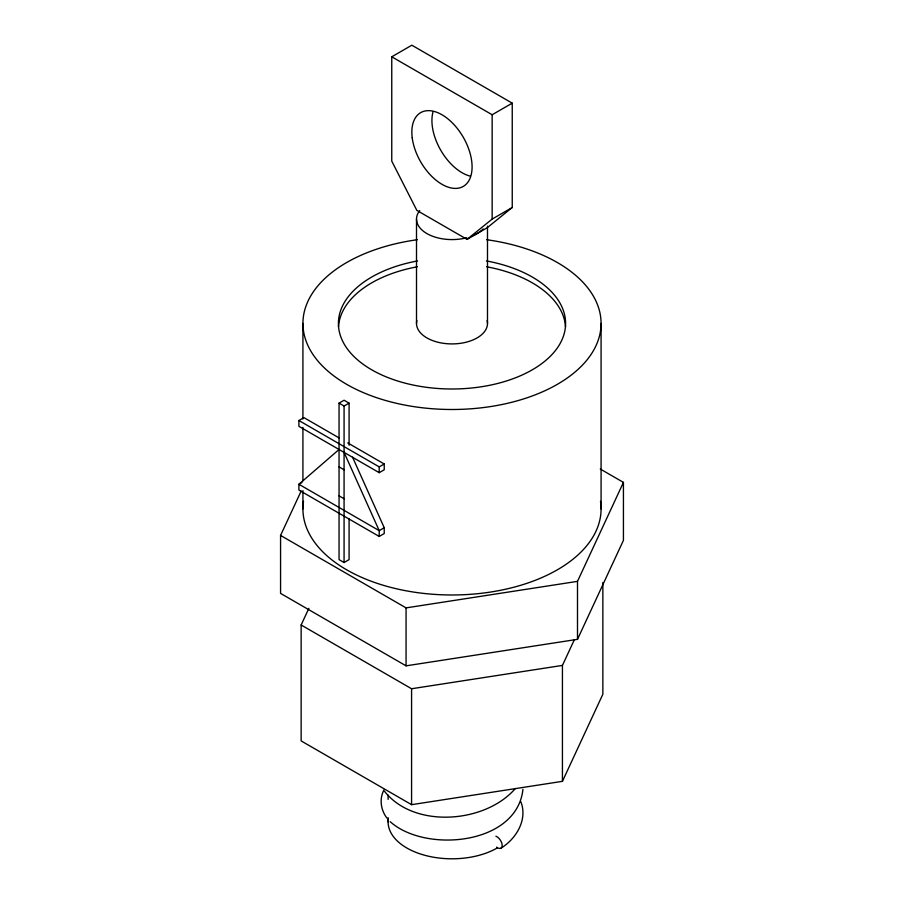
<?xml version="1.0" encoding="UTF-8"?>
<svg xmlns="http://www.w3.org/2000/svg" width="904" height="904" viewBox="0 0 904 904"><rect width="100%" height="100%" fill="white"/><g stroke="black" fill="none" stroke-linecap="round" stroke-linejoin="round"><path stroke-width="1.36" d="M522.941 789.361C516.964 845.138 425.219 853.263 390.189 821.679M384.087 789.746C379.081 798.707 380.776 810.108 386.923 818.063M600.279 469.029L623.432 482.386L623.432 540.355L577.498 639.331L406.065 665.841L280.568 593.397L280.568 535.428L301.179 491.019M602.855 582.504L602.855 694.238L562.435 781.338L411.58 804.673L301.145 740.918L301.145 624.992L308.874 608.336M577.498 639.331L577.498 581.362L623.432 482.386M562.435 781.338L562.435 665.412L574.322 639.795M515.314 788.525C485.504 823.194 414.145 829.058 384.573 791.35M339.056 449.491L298.896 484.273L298.896 490.07L379.217 536.445L384.234 533.541L384.234 527.744L352.549 457.187M467.063 239.379L492.16 219.084L512.24 207.502L512.24 103.158L411.84 45.2L391.76 56.794L391.76 161.127L416.857 210.395L467.063 239.379L487.143 227.785L512.24 207.502M500.974 848.189C516.195 838.799 527.947 819.623 520.806 801.667M391.76 56.794L492.16 114.751L512.24 103.158M347.724 442.903L384.234 463.989L384.234 469.786L379.217 472.679L298.896 426.315L298.896 420.518L303.913 417.614L339.203 437.988M349.091 518.873L349.091 559.621L344.074 562.525L339.056 559.621L339.056 403.127L344.074 400.223L349.091 403.127L349.091 445.276M339.056 403.127L344.074 406.02L349.091 403.127M301.913 482.533L298.896 484.273L379.217 530.648L384.234 527.744M298.896 420.518L379.217 466.882L384.234 463.989M280.568 535.428L406.065 607.884L577.498 581.362M301.145 624.992L411.58 688.746L562.435 665.412M339.056 466.882L344.074 469.786M339.056 495.867L344.074 498.759M344.074 452.395L379.217 530.648L379.217 536.445M601.081 323.429L601.081 508.907M492.16 114.751L492.16 219.084M487.493 226.136L487.493 323.429M416.507 219.096L416.507 323.429M411.58 688.746L411.58 804.673M406.065 607.884L406.065 665.841M388.11 795.136L388.11 799.373M388.11 817.691L388.11 821.917M379.217 466.882L379.217 472.679M344.074 406.02L344.074 562.525M302.919 323.429L302.919 418.981M302.919 427.411L302.919 480.804M302.919 490.646L302.919 508.907M486.589 239.707A149.081 86.072 0 0 1 574.899 372.143A149.081 86.072 0 0 1 329.101 372.143A149.081 86.072 0 0 1 417.411 239.707M600.493 501.279A149.081 86.072 0 0 1 452 594.979A149.081 86.072 0 0 1 303.507 501.279M486.454 260.94A113.588 65.574 0 0 1 544.027 361.86A113.588 65.574 0 0 1 359.973 361.86A113.588 65.574 0 0 1 417.546 260.94M338.491 326.886A113.588 65.574 0 0 1 417.411 266.759M486.589 266.759A113.588 65.574 0 0 1 565.508 326.886M497.177 847.997A63.89 36.883 0 0 1 425.456 855.466A63.89 36.883 0 0 1 388.268 819.284M495.912 836.189A7.096 3.797 56.6 0 1 502.195 845.093A7.096 3.797 56.6 0 1 496.612 847.161M470.329 176.167A42.59 24.589 60 0 1 440.745 150.233A42.59 24.589 60 0 1 433.084 111.655M483.154 228.915A35.493 20.498 0 0 1 471.187 236.328M466.746 237.729A35.493 20.498 0 0 1 426.903 233.582A35.493 20.498 0 0 1 419.716 210.575M487.132 320.513A35.493 20.498 0 0 1 452 343.916A35.493 20.498 0 0 1 416.868 320.513M412.224 137.849A42.59 24.589 60 0 0 460.95 187.49A42.59 24.589 60 0 0 452.723 123.26A42.59 24.589 60 0 0 412.224 137.849"/></g></svg>
